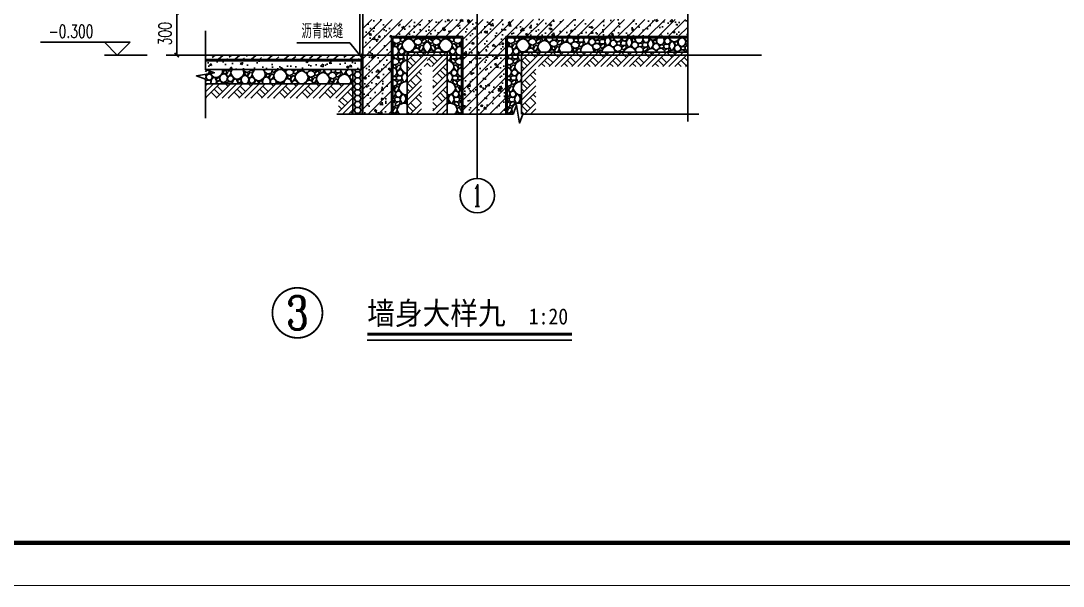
# Model space of a CAD drawing. Extents: x 1738711 to 2346805, y 1189731 to 2516152.
# Drawn here: x 1975823 to 1983111, y 1217881 to 1221834 of the extents above; entities that cross this region are included whole.
import ezdxf
from ezdxf.enums import TextEntityAlignment as Align

# ---------------------------------------------------------------- set-up
doc = ezdxf.new("R2010")
doc.units = 0
doc.header["$LTSCALE"] = 1000
doc.header["$MEASUREMENT"] = 0
doc.linetypes.add('S & C -P1$0$DASHED', pattern=[0.75, 0.5, -0.25])
for name, color, linetype in [('AXIS', 3, 'Continuous'), ('AXIS_TEXT', 7, 'Continuous'), ('DIM_ELEV', 3, 'Continuous'), ('DIM_LEAD', 3, 'Continuous'), ('DIM_SYMB', 3, 'Continuous'), ('DOTE', 1, 'Continuous'), ('PUB_DIM', 3, 'Continuous'), ('PUB_HATCH', 8, 'Continuous'), ('PUB_TEXT', 7, 'Continuous'), ('TK', 4, 'Continuous'), ('WALL', 40, 'Continuous'), ('切线', 35, 'Continuous'), ('看线', 8, 'Continuous')]:
    doc.layers.add(name, color=color, linetype=linetype)
for name, color, linetype, lineweight in [('可见细线', 142, 'Continuous', 9), ('填充', 252, 'Continuous', 5), ('完成面', 105, 'Continuous', 18)]:
    doc.layers.add(name, color=color, linetype=linetype, lineweight=lineweight)
doc.styles.add('_TCH_AXIS', font='COMPLEX', dxfattribs={"bigfont": 'GBCBIG'})
doc.styles.add('_TCH_DIM', font='SIMPLEX', dxfattribs={"bigfont": 'GBCBIG'})
doc.styles.add('_TCH_DIM_T3', font='SIMPLEX', dxfattribs={"width": 0.705882, "bigfont": 'GBCBIG'})
doc.styles.add('_TCH_LABEL', font='COMPLEX', dxfattribs={"bigfont": 'GBCBIG'})
doc.styles.add('COMPLEX', font='COMPLEX')
doc.styles.add('宋体', font='SIMSUN.TTF', dxfattribs={"width": 0.75})
doc.styles.add('黑体', font='simhei_0.ttf', dxfattribs={"width": 0.9})
doc.dimstyles.new('_TCH_ARCH&&30', dxfattribs={"dimtxt": 89.25, "dimasz": 30, "dimexe": 75, "dimexo": 90, "dimgap": 37.875, "dimtad": 1, "dimdec": 0, "dimzin": 0, "dimdsep": 46, "dimtxsty": '_TCH_DIM_T3', "dimblk": 'ARCHTICK', "dimcen": 0.09, "dimclrt": 7, "dimazin": 2, "dimtfac": 1, "dimtdec": 0, "dimtix": 1, "dimtmove": 2, "dimatfit": 3, "dimfxl": 20, "dimtolj": 1, "dimtzin": 0, "dimarcsym": 0})

# ---------------------------------------------------------------- blocks, each defined once
blk = doc.blocks.new('hjashrtahreahe')
at = {"layer": 'TK', "color": 7, "const_width": 25}
blk.add_lwpolyline([(0, 59400), (84100, 59400), (84100, 0), (0, 0)], close=True, dxfattribs=at)
at = {"layer": 'TK', "color": 3, "const_width": 100}
blk.add_lwpolyline([(2500, 1000), (2500, 58400), (83100, 58400), (83100, 1000)], close=True, dxfattribs=at)
at = {"layer": 'TK', "style": '宋体', "width": 0.75}
for tag, height, p in [('项目负责人', 350, (6003, 57089)), ('专业负责人', 350, (6003, 56224)), ('设计人', 350, (6003, 55419)), ('版号1', 250, (77304, 22193)), ('时间1', 250, (82405, 22193)), ('版号2', 250, (77304, 21593)), ('时间2', 250, (82405, 21593)), ('版号3', 250, (77304, 20993)), ('时间3', 250, (82405, 20993)), ('建筑会签', 0.0001, (78978, 2403)), ('电气会签', 0.0001, (82128, 2403)), ('结构会签', 0.0001, (78978, 1803)), ('暖通会签', 0.0001, (82128, 1803)), ('给排水会签', 0.0001, (78978, 1250)), ('智能化会签', 0.0001, (82128, 1250))]:
    blk.add_attdef(tag, text='', height=height, dxfattribs=at).set_placement(p, align=Align.CENTER)
for tag, p in [('合作设计单位', (80816, 48986)), ('版号说明1', (79854, 22318)), ('版号说明2', (79854, 21718)), ('版号说明3', (79854, 21118)), ('浙江绿储科技有限公司', (80545, 16036)), ('百兆瓦级集中式熔盐储能关键', (80545, 14953)), ('设备研发及制造基地项目', (80545, 14603)), ('1#研发楼', (80545, 13636)), ('图名', (80545, 12436)), ('工程编号', (78978, 11461)), ('子项编号', (82128, 11461)), ('建筑', (78978, 10711)), ('图号', (82128, 10711)), ('施工图', (78978, 9961)), ('2023.03', (82128, 9961)), ('审定', (79353, 8461)), ('审核', (79353, 7711)), ('工程负责', (79353, 6961)), ('专业负责', (79353, 6211)), ('设计', (79353, 5461)), ('制图', (79353, 4711)), ('校对', (79353, 3961))]:
    blk.add_attdef(tag, text='', height=250, dxfattribs=at).set_placement(p, align=Align.MIDDLE_CENTER)
blk = doc.blocks.new('_ArchTick')
at = {"color": 0, "linetype": 'ByBlock', "const_width": 0.4}
blk.add_lwpolyline([(-0.5, -0.5), (0.5, 0.5)], dxfattribs=at)
blk = doc.blocks.new('*D1389')
at = {"layer": 'Defpoints', "color": 0, "transparency": 16777216}
for p in [(1976913.5, 1221894.4), (1977671.4, 1221894.4), (1977671.4, 1221594.4)]:
    blk.add_point(p, dxfattribs=at)
at = {"layer": 'PUB_DIM', "color": 0, "lineweight": -2, "transparency": 16777216}
for p, q in [((1977581.4, 1221894.4), (1976838.5, 1221894.4)), ((1976913.5, 1221594.4), (1976913.5, 1221894.4)), ((1977581.4, 1221594.4), (1976838.5, 1221594.4))]:
    blk.add_line(p, q, dxfattribs=at)
at = {"layer": 'PUB_DIM', "color": 0, "lineweight": -2, "transparency": 16777216, "xscale": 30, "yscale": 30, "zscale": 30}
for p, rotation in [((1976913.5, 1221894.4), 90), ((1976913.5, 1221594.4), 270)]:
    blk.add_blockref('_ArchTick', p, dxfattribs=dict(at, rotation=rotation))
at = {"layer": 'PUB_DIM', "color": 7, "transparency": 16777216, "insert": (1976831, 1221744.4), "char_height": 89.25, "attachment_point": 5, "rotation": 90, "style": '_TCH_DIM_T3'}
blk.add_mtext('\\A1;300', dxfattribs=at)
blk = doc.blocks.new('_AXISO')
blk.add_circle((0, 0), 0.5)
at = {"layer": 'AXIS_TEXT', "style": 'COMPLEX', "width": 1.041667}
blk.add_attdef('A', text='', height=0.56, dxfattribs=at).set_placement((-0.25, -0.28), (0.25, -0.28), align=Align.FIT)

msp = doc.modelspace()

# ---------------------------------------------------------------- hatches: boundary and pattern name
at = {"layer": 'PUB_HATCH'}
h = msp.add_hatch(dxfattribs=at)
h.set_pattern_fill('钢筋混凝土', color=256, scale=20, style=0)
h.set_pattern_definition([(45, (-303635.304, -150941.136), (-35.3553391, 35.3553391), []), (50, (-303635.3, -150941.14), (143.4520365, -12.550427), [15, -165]), (355, (-303635.3, -150941.14), (-27.750267, 150.438427), [12, -132]), (100.4514, (-303623.35, -150942.18), (115.701876, 137.8879084), [12.748038, -140.2284224]), (46.1842, (-303635.3, -150901.14), (213.44821, -33.103803), [22.5, -247.5]), (96.6356, (-303617.52, -150903.9), (186.932541, 194.823574), [19.122058, -210.3426]), (351.1842, (-303635.3, -150901.14), (186.932389, 194.82372), [18, -198]), (21, (-303615.3, -150911.14), (119.3814104, -80.523778), [15, -165]), (326, (-303615.3, -150911.14), (48.663066, 145.030009), [12, -132]), (71.4514, (-303605.36, -150917.85), (168.044526, 64.506099), [12.748038, -140.2284224]), (37.5, (-303635.304, -150941.136), (2.4319711, 66.5787708), [0, -130.4, 0, -134, 0, -132.5]), (7.5, (-303635.304, -150941.14), (52.6139075, 78.8823424), [0, -76.4, 0, -127.4, 0, -50.5]), (327.5, (-303679.904, -150941.136), (106.7644872, -4.5109743), [0, -50, 0, -156, 0, -207]), (317.5, (-303699.9, -150941.14), (116.637234, 20.0209965), [0, -65, 0, -103.6, 0, -147])])
h.paths.add_polyline_path([(1980485.8, 1221844.4), (1978214.3, 1221844.4), (1978214.3, 1221182), (1978414.3, 1221182), (1978414.3, 1221724.4), (1978914.3, 1221724.4), (1978914.3, 1221182), (1979214.3, 1221182), (1979214.3, 1221724.4), (1980485.8, 1221724.4)])
h = msp.add_hatch(dxfattribs=at)
h.set_pattern_fill('卵石砌体,_O', color=256, scale=20, angle=355.73708)
h.set_pattern_definition([(355.73708, (-205929.97, -150948.94), (11.150005, 149.585017), [7.5, -22.5, 7.5, -112.5]), (355.73708, (-205891.46, -150936.77), (11.150005, 149.585017), [7.5, -142.5]), (355.73708, (-205965.13, -150916.24), (11.150005, 149.585017), [15, -135]), (355.73708, (-206001.97, -150905.97), (11.150005, 149.585017), [22.5, -127.5]), (355.73708, (-205926.62, -150904.07), (11.150005, 149.585017), [15, -15, 22.5, -97.5]), (355.73708, (-205932.43, -150881.07), (11.150005, 149.585017), [22.5, -127.5]), (355.73708, (-205969.27, -150870.8), (11.150005, 149.585017), [22.5, -52.5, 22.5, -52.5]), (355.73708, (-205997.51, -150846.14), (11.150005, 149.585017), [22.5, -7.5, 7.5, -112.5]), (355.73708, (-205899.17, -150838.43), (11.150005, 149.585017), [7.5, -142.5]), (355.73708, (-205927.97, -150821.24), (11.150005, 149.585017), [15, -135]), (85.73708, (-206024.64, -150806.51), (-149.585017, 11.150005), [15, -135]), (85.73708, (-206017.49, -150912.33), (-149.585017, 11.150005), [7.5, -15, 22.5, -105]), (85.73708, (-205978.98, -150900.16), (-149.585017, 11.150005), [30, -7.5, 7.5, -105]), (85.73708, (-205953.75, -150864.44), (-149.585017, 11.150005), [22.5, -127.5]), (85.73708, (-205951.29, -150932.31), (-149.585017, 11.150005), [15, -135]), (85.73708, (-205934.89, -150813.2), (-149.585017, 11.150005), [15, -135]), (85.73708, (-205934.1, -150903.51), (-149.585017, 11.150005), [15, -75, 7.5, -52.5]), (85.73708, (-205906.09, -150830.39), (-149.585017, 11.150005), [7.5, -7.5, 7.5, -127.5]), (85.73708, (-205903.63, -150898.26), (-149.585017, 11.150005), [15, -22.5, 15, -97.5]), (85.73708, (-205898.94, -150936.21), (-149.585017, 11.150005), [15, -135]), (40.7370797, (-206026.08, -150926.74), (11.1500054, 149.585017), [21.21315, -42.426404, 31.8198, -116.672678]), (40.7370797, (-206033.56, -150926.18), (11.1500054, 149.585017), [21.213203, -190.91883]), (40.7370797, (-205950.18, -150917.35), (11.1500054, 149.585017), [21.213203, -190.91883]), (40.7370797, (-205959.56, -150841.44), (11.1500054, 149.585017), [21.213203, -190.91883]), (40.7370797, (-205897.82, -150921.25), (11.1500054, 149.585017), [21.213203, -190.91883]), (40.7370797, (-206023.85, -150896.82), (11.1500054, 149.585017), [10.606602, -201.52542]), (40.7370797, (-206005.55, -150853.06), (11.1500054, 149.585017), [10.606602, -201.52542]), (40.7370797, (-205994.49, -150906.53), (11.1500054, 149.585017), [10.606602, -201.52542]), (40.7370797, (-205975.63, -150855.29), (11.1500054, 149.585017), [10.606602, -201.52542]), (40.7370797, (-205932.99, -150888.55), (11.1500054, 149.585017), [10.606602, -201.52542]), (40.7370797, (-205926.85, -150806.28), (11.1500054, 149.585017), [10.606602, -201.52542]), (40.7370797, (-205913.01, -150822.35), (11.1500054, 149.585017), [10.606602, -201.52542]), (40.7370797, (-205911.66, -150905.18), (11.1500054, 149.585017), [10.606602, -201.52542]), (40.7370797, (-205906.97, -150943.13), (11.1500054, 149.585017), [10.606602, -201.52542]), (40.7370797, (-205902.51, -150883.3), (11.1500054, 149.585017), [10.606602, -201.52542]), (40.7370797, (-205896.94, -150808.51), (11.1500054, 149.585017), [10.606602, -201.52542]), (40.7370797, (-205891.69, -150838.98), (11.1500054, 149.585017), [10.606602, -201.52542]), (130.7370797, (-205920.49, -150821.79), (-149.585017, 11.1500054), [10.606602, -201.52542]), (130.7370797, (-205904.42, -150807.95), (-149.585017, 11.1500054), [10.606602, -201.52542]), (130.7370797, (-205899.17, -150838.43), (-149.585017, 11.1500054), [10.606602, -201.52542]), (130.7370797, (-205874.5, -150810.18), (-149.585017, 11.1500054), [10.606602, -201.52542]), (130.7370797, (-205953.2, -150856.96), (-149.585017, 11.1500054), [10.606602, -201.52542]), (130.7370797, (-205969.27, -150870.8), (-149.585017, 11.1500054), [10.606602, -201.52542]), (130.7370797, (-206016.93, -150904.86), (-149.585017, 11.1500054), [10.606602, -201.52542]), (130.7370797, (-206001.97, -150905.97), (-149.585017, 11.1500054), [10.606602, -201.52542]), (130.7370797, (-205983.11, -150854.73), (-149.585017, 11.1500054), [10.606602, -201.52542]), (130.7370797, (-206014.7, -150874.94), (-149.585017, 11.1500054), [10.606602, -201.52542]), (130.7370797, (-205926.62, -150904.07), (-149.585017, 11.1500054), [10.606602, -201.52542]), (130.7370797, (-205903.07, -150890.78), (-149.585017, 11.1500054), [10.606602, -201.52542]), (130.7370797, (-205897.82, -150921.25), (-149.585017, 11.1500054), [10.606602, -201.52542]), (130.7370797, (-205896.71, -150906.3), (-149.585017, 11.1500054), [10.606602, -201.52542]), (130.7370797, (-205891.46, -150936.77), (-149.585017, 11.1500054), [10.606602, -201.52542]), (130.7370797, (-206004.43, -150838.1), (-149.585017, 11.1500054), [21.213203, -190.91883]), (130.7370797, (-205932.99, -150888.55), (-149.585017, 11.1500054), [21.213203, -190.91883]), (130.7370797, (-205944.37, -150940.35), (-149.585017, 11.1500054), [53.033008, -159.099024]), (22.302131, (-206029.1, -150866.344), (149.5850167, -11.1500042), [16.77, -318.64018]), (22.302131, (-206010.01, -150912.89), (149.5850167, -11.1500042), [16.77, -318.64018]), (22.302131, (-205975.075, -150847.81), (149.5850167, -11.1500042), [16.77, -318.64018]), (22.302131, (-205922.49, -150949.5), (149.5850167, -11.1500042), [16.77, -318.64018]), (22.302131, (-205942.14, -150910.43), (149.5850167, -11.1500042), [16.77, -318.64018]), (22.302131, (-205924.95, -150881.63), (149.5850167, -11.1500042), [16.77, -318.64018]), (22.302131, (-205943.486, -150827.6), (149.5850167, -11.1500042), [16.77, -318.64018]), (22.302131, (-205891.69, -150838.98), (149.5850167, -11.1500042), [16.77, -318.64018]), (59.1720285, (-206014.144, -150867.46), (11.1500056, 149.5850171), [16.77, -318.64018]), (59.1720285, (-206013.587, -150859.98), (11.1500056, 149.5850171), [16.77, -318.64018]), (59.1720285, (-205952.08, -150842), (11.1500056, 149.5850171), [33.54, -301.87018]), (59.1720285, (-205900.28, -150853.384), (11.1500056, 149.5850171), [16.77, -318.64018]), (59.1720285, (-205909.435, -150875.264), (11.1500056, 149.5850171), [16.77, -318.64018]), (59.1720285, (-205986.46, -150899.606), (11.1500056, 149.5850171), [16.77, -318.64018]), (59.1720285, (-205905.53, -150822.91), (11.1500056, 149.5850171), [16.77, -318.64018]), (59.1720285, (-205883.65, -150832.06), (11.1500056, 149.5850171), [16.77, -318.64018]), (112.302131, (-206018.28, -150822.026), (11.1500042, 149.5850167), [16.77, -318.64018]), (112.302131, (-205944.927, -150947.826), (11.1500042, 149.5850167), [16.77, -318.64018]), (112.302131, (-206004.99, -150845.58), (11.1500042, 149.5850167), [16.77, -318.64018]), (112.302131, (-205893.92, -150868.9), (11.1500042, 149.5850167), [16.77, -318.64018]), (112.302131, (-205946.83, -150872.476), (11.1500042, 149.5850167), [16.77, -318.64018]), (112.302131, (-205899.725, -150845.904), (11.1500042, 149.5850167), [16.77, -318.64018]), (112.302131, (-205976.75, -150870.246), (11.1500042, 149.5850167), [16.77, -318.64018]), (112.302131, (-206008.895, -150897.933), (11.1500042, 149.5850167), [16.77, -318.64018]), (149.1720285, (-206011.357, -150830.06), (-149.5850171, 11.1500056), [16.77, -318.64018]), (149.1720285, (-205965.134, -150916.24), (-149.5850171, 11.1500056), [16.77, -318.64018]), (149.1720285, (-205990.034, -150846.694), (-149.5850171, 11.1500056), [16.77, -318.64018]), (149.1720285, (-205904.74, -150913.22), (-149.5850171, 11.1500056), [16.77, -318.64018]), (149.1720285, (-205929.97, -150948.94), (-149.5850171, 11.1500056), [16.77, -318.64018]), (149.1720285, (-205906.09, -150830.39), (-149.5850171, 11.1500056), [16.77, -318.64018]), (149.1720285, (-205932.43, -150881.07), (-149.5850171, 11.1500056), [16.77, -318.64018]), (149.1720285, (-206011.357, -150830.06), (-149.5850171, 11.1500056), [16.77, -318.64018]), (149.1720285, (-205879.52, -150877.494), (-149.5850171, 11.1500056), [16.77, -318.64018]), (239.1720285, (-206026.08, -150926.735), (-11.1500056, -149.5850171), [16.77, -318.64018])])
h.paths.add_polyline_path([(1978664.3, 1221614.4), (1978664.3, 1221714.4), (1978424.3, 1221714.4), (1978424.3, 1221182), (1978524.3, 1221182), (1978524.3, 1221614.4)])
h = msp.add_hatch(dxfattribs=at)
h.set_pattern_fill('卵石砌体,_O', color=256, scale=20, angle=355.73708)
h.set_pattern_definition([(184.26292, (4163258.5, -150948.94), (-11.150005, 149.585017), [7.5, -22.5, 7.5, -112.5]), (184.26292, (4163219.99, -150936.77), (-11.150005, 149.585017), [7.5, -142.5]), (184.26292, (4163293.66, -150916.24), (-11.150005, 149.585017), [15, -135]), (184.26292, (4163330.5, -150905.97), (-11.150005, 149.585017), [22.5, -127.5]), (184.26292, (4163255.15, -150904.07), (-11.150005, 149.585017), [15, -15, 22.5, -97.5]), (184.26292, (4163260.96, -150881.07), (-11.150005, 149.585017), [22.5, -127.5]), (184.26292, (4163297.8, -150870.8), (-11.150005, 149.585017), [22.5, -52.5, 22.5, -52.5]), (184.26292, (4163326.04, -150846.14), (-11.150005, 149.585017), [22.5, -7.5, 7.5, -112.5]), (184.26292, (4163227.7, -150838.43), (-11.150005, 149.585017), [7.5, -142.5]), (184.26292, (4163256.5, -150821.24), (-11.150005, 149.585017), [15, -135]), (94.26292, (4163353.17, -150806.51), (149.585017, 11.150005), [15, -135]), (94.26292, (4163346.02, -150912.33), (149.585017, 11.150005), [7.5, -15, 22.5, -105]), (94.26292, (4163307.51, -150900.16), (149.585017, 11.150005), [30, -7.5, 7.5, -105]), (94.26292, (4163282.28, -150864.44), (149.585017, 11.150005), [22.5, -127.5]), (94.26292, (4163279.82, -150932.31), (149.585017, 11.150005), [15, -135]), (94.26292, (4163263.42, -150813.2), (149.585017, 11.150005), [15, -135]), (94.26292, (4163262.63, -150903.51), (149.585017, 11.150005), [15, -75, 7.5, -52.5]), (94.26292, (4163234.62, -150830.39), (149.585017, 11.150005), [7.5, -7.5, 7.5, -127.5]), (94.26292, (4163232.16, -150898.26), (149.585017, 11.150005), [15, -22.5, 15, -97.5]), (94.26292, (4163227.47, -150936.21), (149.585017, 11.150005), [15, -135]), (139.2629203, (4163354.61, -150926.74), (-11.1500054, 149.585017), [21.21315, -42.426404, 31.8198, -116.672678]), (139.2629203, (4163362.09, -150926.18), (-11.1500054, 149.585017), [21.213203, -190.91883]), (139.2629203, (4163278.71, -150917.35), (-11.1500054, 149.585017), [21.213203, -190.91883]), (139.2629203, (4163288.09, -150841.44), (-11.1500054, 149.585017), [21.213203, -190.91883]), (139.2629203, (4163226.35, -150921.25), (-11.1500054, 149.585017), [21.213203, -190.91883]), (139.2629203, (4163352.38, -150896.82), (-11.1500054, 149.585017), [10.606602, -201.52542]), (139.2629203, (4163334.08, -150853.06), (-11.1500054, 149.585017), [10.606602, -201.52542]), (139.2629203, (4163323.02, -150906.53), (-11.1500054, 149.585017), [10.606602, -201.52542]), (139.2629203, (4163304.16, -150855.29), (-11.1500054, 149.585017), [10.606602, -201.52542]), (139.2629203, (4163261.52, -150888.55), (-11.1500054, 149.585017), [10.606602, -201.52542]), (139.2629203, (4163255.38, -150806.28), (-11.1500054, 149.585017), [10.606602, -201.52542]), (139.2629203, (4163241.54, -150822.35), (-11.1500054, 149.585017), [10.606602, -201.52542]), (139.2629203, (4163240.19, -150905.18), (-11.1500054, 149.585017), [10.606602, -201.52542]), (139.2629203, (4163235.5, -150943.13), (-11.1500054, 149.585017), [10.606602, -201.52542]), (139.2629203, (4163231.04, -150883.3), (-11.1500054, 149.585017), [10.606602, -201.52542]), (139.2629203, (4163225.47, -150808.51), (-11.1500054, 149.585017), [10.606602, -201.52542]), (139.2629203, (4163220.22, -150838.98), (-11.1500054, 149.585017), [10.606602, -201.52542]), (49.2629203, (4163249.02, -150821.79), (149.585017, 11.1500054), [10.606602, -201.52542]), (49.2629203, (4163232.95, -150807.95), (149.585017, 11.1500054), [10.606602, -201.52542]), (49.2629203, (4163227.7, -150838.43), (149.585017, 11.1500054), [10.606602, -201.52542]), (49.2629203, (4163203.03, -150810.18), (149.585017, 11.1500054), [10.606602, -201.52542]), (49.2629203, (4163281.72, -150856.96), (149.585017, 11.1500054), [10.606602, -201.52542]), (49.2629203, (4163297.8, -150870.8), (149.585017, 11.1500054), [10.606602, -201.52542]), (49.2629203, (4163345.46, -150904.86), (149.585017, 11.1500054), [10.606602, -201.52542]), (49.2629203, (4163330.5, -150905.97), (149.585017, 11.1500054), [10.606602, -201.52542]), (49.2629203, (4163311.64, -150854.73), (149.585017, 11.1500054), [10.606602, -201.52542]), (49.2629203, (4163343.23, -150874.94), (149.585017, 11.1500054), [10.606602, -201.52542]), (49.2629203, (4163255.15, -150904.07), (149.585017, 11.1500054), [10.606602, -201.52542]), (49.2629203, (4163231.6, -150890.78), (149.585017, 11.1500054), [10.606602, -201.52542]), (49.2629203, (4163226.35, -150921.25), (149.585017, 11.1500054), [10.606602, -201.52542]), (49.2629203, (4163225.24, -150906.3), (149.585017, 11.1500054), [10.606602, -201.52542]), (49.2629203, (4163219.99, -150936.77), (149.585017, 11.1500054), [10.606602, -201.52542]), (49.2629203, (4163332.96, -150838.1), (149.585017, 11.1500054), [21.213203, -190.91883]), (49.2629203, (4163261.52, -150888.55), (149.585017, 11.1500054), [21.213203, -190.91883]), (49.2629203, (4163272.9, -150940.35), (149.585017, 11.1500054), [53.033008, -159.099024]), (157.697869, (4163357.63, -150866.344), (-149.5850167, -11.1500042), [16.77, -318.64018]), (157.697869, (4163338.54, -150912.89), (-149.5850167, -11.1500042), [16.77, -318.64018]), (157.697869, (4163303.605, -150847.81), (-149.5850167, -11.1500042), [16.77, -318.64018]), (157.697869, (4163251.02, -150949.5), (-149.5850167, -11.1500042), [16.77, -318.64018]), (157.697869, (4163270.67, -150910.43), (-149.5850167, -11.1500042), [16.77, -318.64018]), (157.697869, (4163253.48, -150881.63), (-149.5850167, -11.1500042), [16.77, -318.64018]), (157.697869, (4163272.016, -150827.6), (-149.5850167, -11.1500042), [16.77, -318.64018]), (157.697869, (4163220.22, -150838.98), (-149.5850167, -11.1500042), [16.77, -318.64018]), (120.8279715, (4163342.674, -150867.46), (-11.1500056, 149.5850171), [16.77, -318.64018]), (120.8279715, (4163342.116, -150859.98), (-11.1500056, 149.5850171), [16.77, -318.64018]), (120.8279715, (4163280.61, -150842), (-11.1500056, 149.5850171), [33.54, -301.87018]), (120.8279715, (4163228.81, -150853.384), (-11.1500056, 149.5850171), [16.77, -318.64018]), (120.8279715, (4163237.964, -150875.264), (-11.1500056, 149.5850171), [16.77, -318.64018]), (120.8279715, (4163314.99, -150899.606), (-11.1500056, 149.5850171), [16.77, -318.64018]), (120.8279715, (4163234.06, -150822.91), (-11.1500056, 149.5850171), [16.77, -318.64018]), (120.8279715, (4163212.18, -150832.06), (-11.1500056, 149.5850171), [16.77, -318.64018]), (67.697869, (4163346.81, -150822.026), (-11.1500042, 149.5850167), [16.77, -318.64018]), (67.697869, (4163273.456, -150947.826), (-11.1500042, 149.5850167), [16.77, -318.64018]), (67.697869, (4163333.52, -150845.58), (-11.1500042, 149.5850167), [16.77, -318.64018]), (67.697869, (4163222.45, -150868.9), (-11.1500042, 149.5850167), [16.77, -318.64018]), (67.697869, (4163275.36, -150872.476), (-11.1500042, 149.5850167), [16.77, -318.64018]), (67.697869, (4163228.255, -150845.904), (-11.1500042, 149.5850167), [16.77, -318.64018]), (67.697869, (4163305.28, -150870.246), (-11.1500042, 149.5850167), [16.77, -318.64018]), (67.697869, (4163337.425, -150897.933), (-11.1500042, 149.5850167), [16.77, -318.64018]), (30.8279715, (4163339.886, -150830.06), (149.5850171, 11.1500056), [16.77, -318.64018]), (30.8279715, (4163293.664, -150916.24), (149.5850171, 11.1500056), [16.77, -318.64018]), (30.8279715, (4163318.564, -150846.694), (149.5850171, 11.1500056), [16.77, -318.64018]), (30.8279715, (4163233.27, -150913.22), (149.5850171, 11.1500056), [16.77, -318.64018]), (30.8279715, (4163258.5, -150948.94), (149.5850171, 11.1500056), [16.77, -318.64018]), (30.8279715, (4163234.62, -150830.39), (149.5850171, 11.1500056), [16.77, -318.64018]), (30.8279715, (4163260.96, -150881.07), (149.5850171, 11.1500056), [16.77, -318.64018]), (30.8279715, (4163339.886, -150830.06), (149.5850171, 11.1500056), [16.77, -318.64018]), (30.8279715, (4163208.05, -150877.494), (149.5850171, 11.1500056), [16.77, -318.64018]), (300.8279715, (4163354.61, -150926.735), (11.1500056, -149.5850171), [16.77, -318.64018])])
h.paths.add_polyline_path([(1978664.3, 1221614.4), (1978664.3, 1221714.4), (1978904.3, 1221714.4), (1978904.3, 1221182), (1978804.3, 1221182), (1978804.3, 1221614.4)])
h = msp.add_hatch(dxfattribs=at)
h.set_pattern_fill('卵石砌体,_O', color=256, scale=20, angle=355.73708)
h.set_pattern_definition([(355.73708, (-205129.97, -150948.94), (11.150005, 149.585017), [7.5, -22.5, 7.5, -112.5]), (355.73708, (-205091.46, -150936.77), (11.150005, 149.585017), [7.5, -142.5]), (355.73708, (-205165.13, -150916.24), (11.150005, 149.585017), [15, -135]), (355.73708, (-205201.97, -150905.97), (11.150005, 149.585017), [22.5, -127.5]), (355.73708, (-205126.62, -150904.07), (11.150005, 149.585017), [15, -15, 22.5, -97.5]), (355.73708, (-205132.43, -150881.07), (11.150005, 149.585017), [22.5, -127.5]), (355.73708, (-205169.27, -150870.8), (11.150005, 149.585017), [22.5, -52.5, 22.5, -52.5]), (355.73708, (-205197.51, -150846.14), (11.150005, 149.585017), [22.5, -7.5, 7.5, -112.5]), (355.73708, (-205099.17, -150838.43), (11.150005, 149.585017), [7.5, -142.5]), (355.73708, (-205127.97, -150821.24), (11.150005, 149.585017), [15, -135]), (85.73708, (-205224.64, -150806.51), (-149.585017, 11.150005), [15, -135]), (85.73708, (-205217.49, -150912.33), (-149.585017, 11.150005), [7.5, -15, 22.5, -105]), (85.73708, (-205178.98, -150900.16), (-149.585017, 11.150005), [30, -7.5, 7.5, -105]), (85.73708, (-205153.75, -150864.44), (-149.585017, 11.150005), [22.5, -127.5]), (85.73708, (-205151.29, -150932.31), (-149.585017, 11.150005), [15, -135]), (85.73708, (-205134.89, -150813.2), (-149.585017, 11.150005), [15, -135]), (85.73708, (-205134.1, -150903.51), (-149.585017, 11.150005), [15, -75, 7.5, -52.5]), (85.73708, (-205106.09, -150830.39), (-149.585017, 11.150005), [7.5, -7.5, 7.5, -127.5]), (85.73708, (-205103.63, -150898.26), (-149.585017, 11.150005), [15, -22.5, 15, -97.5]), (85.73708, (-205098.94, -150936.21), (-149.585017, 11.150005), [15, -135]), (40.7370797, (-205226.08, -150926.74), (11.1500054, 149.585017), [21.21315, -42.426404, 31.8198, -116.672678]), (40.7370797, (-205233.56, -150926.18), (11.1500054, 149.585017), [21.213203, -190.91883]), (40.7370797, (-205150.18, -150917.35), (11.1500054, 149.585017), [21.213203, -190.91883]), (40.7370797, (-205159.56, -150841.44), (11.1500054, 149.585017), [21.213203, -190.91883]), (40.7370797, (-205097.82, -150921.25), (11.1500054, 149.585017), [21.213203, -190.91883]), (40.7370797, (-205223.85, -150896.82), (11.1500054, 149.585017), [10.606602, -201.52542]), (40.7370797, (-205205.55, -150853.06), (11.1500054, 149.585017), [10.606602, -201.52542]), (40.7370797, (-205194.49, -150906.53), (11.1500054, 149.585017), [10.606602, -201.52542]), (40.7370797, (-205175.63, -150855.29), (11.1500054, 149.585017), [10.606602, -201.52542]), (40.7370797, (-205132.99, -150888.55), (11.1500054, 149.585017), [10.606602, -201.52542]), (40.7370797, (-205126.85, -150806.28), (11.1500054, 149.585017), [10.606602, -201.52542]), (40.7370797, (-205113.01, -150822.35), (11.1500054, 149.585017), [10.606602, -201.52542]), (40.7370797, (-205111.66, -150905.18), (11.1500054, 149.585017), [10.606602, -201.52542]), (40.7370797, (-205106.97, -150943.13), (11.1500054, 149.585017), [10.606602, -201.52542]), (40.7370797, (-205102.51, -150883.3), (11.1500054, 149.585017), [10.606602, -201.52542]), (40.7370797, (-205096.94, -150808.51), (11.1500054, 149.585017), [10.606602, -201.52542]), (40.7370797, (-205091.69, -150838.98), (11.1500054, 149.585017), [10.606602, -201.52542]), (130.7370797, (-205120.49, -150821.79), (-149.585017, 11.1500054), [10.606602, -201.52542]), (130.7370797, (-205104.42, -150807.95), (-149.585017, 11.1500054), [10.606602, -201.52542]), (130.7370797, (-205099.17, -150838.43), (-149.585017, 11.1500054), [10.606602, -201.52542]), (130.7370797, (-205074.5, -150810.18), (-149.585017, 11.1500054), [10.606602, -201.52542]), (130.7370797, (-205153.2, -150856.96), (-149.585017, 11.1500054), [10.606602, -201.52542]), (130.7370797, (-205169.27, -150870.8), (-149.585017, 11.1500054), [10.606602, -201.52542]), (130.7370797, (-205216.93, -150904.86), (-149.585017, 11.1500054), [10.606602, -201.52542]), (130.7370797, (-205201.97, -150905.97), (-149.585017, 11.1500054), [10.606602, -201.52542]), (130.7370797, (-205183.11, -150854.73), (-149.585017, 11.1500054), [10.606602, -201.52542]), (130.7370797, (-205214.7, -150874.94), (-149.585017, 11.1500054), [10.606602, -201.52542]), (130.7370797, (-205126.62, -150904.07), (-149.585017, 11.1500054), [10.606602, -201.52542]), (130.7370797, (-205103.07, -150890.78), (-149.585017, 11.1500054), [10.606602, -201.52542]), (130.7370797, (-205097.82, -150921.25), (-149.585017, 11.1500054), [10.606602, -201.52542]), (130.7370797, (-205096.71, -150906.3), (-149.585017, 11.1500054), [10.606602, -201.52542]), (130.7370797, (-205091.46, -150936.77), (-149.585017, 11.1500054), [10.606602, -201.52542]), (130.7370797, (-205204.43, -150838.1), (-149.585017, 11.1500054), [21.213203, -190.91883]), (130.7370797, (-205132.99, -150888.55), (-149.585017, 11.1500054), [21.213203, -190.91883]), (130.7370797, (-205144.37, -150940.35), (-149.585017, 11.1500054), [53.033008, -159.099024]), (22.302131, (-205229.1, -150866.344), (149.5850167, -11.1500042), [16.77, -318.64018]), (22.302131, (-205210.01, -150912.89), (149.5850167, -11.1500042), [16.77, -318.64018]), (22.302131, (-205175.075, -150847.81), (149.5850167, -11.1500042), [16.77, -318.64018]), (22.302131, (-205122.49, -150949.5), (149.5850167, -11.1500042), [16.77, -318.64018]), (22.302131, (-205142.14, -150910.43), (149.5850167, -11.1500042), [16.77, -318.64018]), (22.302131, (-205124.95, -150881.63), (149.5850167, -11.1500042), [16.77, -318.64018]), (22.302131, (-205143.486, -150827.6), (149.5850167, -11.1500042), [16.77, -318.64018]), (22.302131, (-205091.69, -150838.98), (149.5850167, -11.1500042), [16.77, -318.64018]), (59.1720285, (-205214.144, -150867.46), (11.1500056, 149.5850171), [16.77, -318.64018]), (59.1720285, (-205213.587, -150859.98), (11.1500056, 149.5850171), [16.77, -318.64018]), (59.1720285, (-205152.08, -150842), (11.1500056, 149.5850171), [33.54, -301.87018]), (59.1720285, (-205100.28, -150853.384), (11.1500056, 149.5850171), [16.77, -318.64018]), (59.1720285, (-205109.435, -150875.264), (11.1500056, 149.5850171), [16.77, -318.64018]), (59.1720285, (-205186.46, -150899.606), (11.1500056, 149.5850171), [16.77, -318.64018]), (59.1720285, (-205105.53, -150822.91), (11.1500056, 149.5850171), [16.77, -318.64018]), (59.1720285, (-205083.65, -150832.06), (11.1500056, 149.5850171), [16.77, -318.64018]), (112.302131, (-205218.28, -150822.026), (11.1500042, 149.5850167), [16.77, -318.64018]), (112.302131, (-205144.927, -150947.826), (11.1500042, 149.5850167), [16.77, -318.64018]), (112.302131, (-205204.99, -150845.58), (11.1500042, 149.5850167), [16.77, -318.64018]), (112.302131, (-205093.92, -150868.9), (11.1500042, 149.5850167), [16.77, -318.64018]), (112.302131, (-205146.83, -150872.476), (11.1500042, 149.5850167), [16.77, -318.64018]), (112.302131, (-205099.725, -150845.904), (11.1500042, 149.5850167), [16.77, -318.64018]), (112.302131, (-205176.75, -150870.246), (11.1500042, 149.5850167), [16.77, -318.64018]), (112.302131, (-205208.895, -150897.933), (11.1500042, 149.5850167), [16.77, -318.64018]), (149.1720285, (-205211.357, -150830.06), (-149.5850171, 11.1500056), [16.77, -318.64018]), (149.1720285, (-205165.134, -150916.24), (-149.5850171, 11.1500056), [16.77, -318.64018]), (149.1720285, (-205190.034, -150846.694), (-149.5850171, 11.1500056), [16.77, -318.64018]), (149.1720285, (-205104.74, -150913.22), (-149.5850171, 11.1500056), [16.77, -318.64018]), (149.1720285, (-205129.97, -150948.94), (-149.5850171, 11.1500056), [16.77, -318.64018]), (149.1720285, (-205106.09, -150830.39), (-149.5850171, 11.1500056), [16.77, -318.64018]), (149.1720285, (-205132.43, -150881.07), (-149.5850171, 11.1500056), [16.77, -318.64018]), (149.1720285, (-205211.357, -150830.06), (-149.5850171, 11.1500056), [16.77, -318.64018]), (149.1720285, (-205079.52, -150877.494), (-149.5850171, 11.1500056), [16.77, -318.64018]), (239.1720285, (-205226.08, -150926.735), (-11.1500056, -149.5850171), [16.77, -318.64018])])
h.paths.add_polyline_path([(1980485.8, 1221614.4), (1980485.8, 1221714.4), (1979224.3, 1221714.4), (1979224.3, 1221182), (1979324.3, 1221182), (1979324.3, 1221614.4)])
h = msp.add_hatch(dxfattribs=at)
h.set_pattern_fill('天然石材,_O', color=256, scale=15, angle=355.73708)
h.set_pattern_definition([(40.7370797, (-206032.676, -151194.284), (-48.9441874, 56.828435), []), (40.7370797, (-206008.67, -151223.075), (-48.9441874, 56.828435), [29.605275, -16.9173])])
h.paths.add_polyline_path([(1977114.3, 1221594.4), (1977114.3, 1221564.4), (1978201.9, 1221564.4), (1978201.9, 1221594.4)])
h = msp.add_hatch(dxfattribs=at)
h.set_pattern_fill('混凝土,_O', color=256, scale=20, angle=355.73708)
h.set_pattern_definition([(45.7370797, (-206034.68, -151221.14), (142.1222535, -23.178979), [15, -165]), (350.73708, (-206034.68, -151221.14), (-16.490899, 152.085002), [12, -132]), (96.18848, (-206022.83, -151223.07), (125.631454, 128.905924), [12.748038, -140.228422]), (41.92128, (-206031.7, -151181.25), (210.396977, -48.878544), [22.5, -247.5]), (92.37268, (-206014.17, -151185.32), (200.897275, 180.389259), [19.122058, -210.3426]), (346.92128, (-206031.7, -151181.25), (200.897134, 180.389416), [18, -198]), (16.7370797, (-206012.5, -151192.71), (113.065532, -89.1750274), [15, -165]), (321.73708, (-206012.5, -151192.7), (59.309007, 141.011486), [12, -132]), (67.18848, (-206003.08, -151200.14), (172.3745775, 51.836324), [12.748038, -140.228422]), (33.2370797, (-206034.68, -151221.136), (7.3742673, 66.2138005), [0, -130.4, 0, -134, 0, -132.5]), (3.2370797, (-206034.68, -151221.14), (58.3319387, 74.7531413), [0, -76.4, 0, -127.4, 0, -50.5]), (323.2370797, (-206079.154, -151217.82), (106.1338018, -12.4346586), [0, -50, 0, -156, 0, -207]), (313.2370797, (-206099.1, -151216.33), (117.802779, 11.2955687), [0, -65, 0, -103.6, 0, -147])])
h.paths.add_polyline_path([(1977114.3, 1221554.4), (1977114.3, 1221494.4), (1978201.9, 1221494.4), (1978201.9, 1221554.4)])
h = msp.add_hatch(dxfattribs=at)
h.set_pattern_fill('卵石砌体,_O', color=256, scale=20, angle=355.73708)
h.set_pattern_definition([(355.73708, (-205929.97, -151228.94), (11.150005, 149.585017), [7.5, -22.5, 7.5, -112.5]), (355.73708, (-205891.46, -151216.77), (11.150005, 149.585017), [7.5, -142.5]), (355.73708, (-205965.13, -151196.24), (11.150005, 149.585017), [15, -135]), (355.73708, (-206001.97, -151185.97), (11.150005, 149.585017), [22.5, -127.5]), (355.73708, (-205926.62, -151184.07), (11.150005, 149.585017), [15, -15, 22.5, -97.5]), (355.73708, (-205932.43, -151161.07), (11.150005, 149.585017), [22.5, -127.5]), (355.73708, (-205969.27, -151150.8), (11.150005, 149.585017), [22.5, -52.5, 22.5, -52.5]), (355.73708, (-205997.51, -151126.14), (11.150005, 149.585017), [22.5, -7.5, 7.5, -112.5]), (355.73708, (-205899.17, -151118.43), (11.150005, 149.585017), [7.5, -142.5]), (355.73708, (-205927.97, -151101.24), (11.150005, 149.585017), [15, -135]), (85.73708, (-206024.64, -151086.51), (-149.585017, 11.150005), [15, -135]), (85.73708, (-206017.49, -151192.33), (-149.585017, 11.150005), [7.5, -15, 22.5, -105]), (85.73708, (-205978.98, -151180.16), (-149.585017, 11.150005), [30, -7.5, 7.5, -105]), (85.73708, (-205953.75, -151144.44), (-149.585017, 11.150005), [22.5, -127.5]), (85.73708, (-205951.29, -151212.31), (-149.585017, 11.150005), [15, -135]), (85.73708, (-205934.89, -151093.2), (-149.585017, 11.150005), [15, -135]), (85.73708, (-205934.1, -151183.51), (-149.585017, 11.150005), [15, -75, 7.5, -52.5]), (85.73708, (-205906.09, -151110.39), (-149.585017, 11.150005), [7.5, -7.5, 7.5, -127.5]), (85.73708, (-205903.63, -151178.26), (-149.585017, 11.150005), [15, -22.5, 15, -97.5]), (85.73708, (-205898.94, -151216.21), (-149.585017, 11.150005), [15, -135]), (40.7370797, (-206026.08, -151206.74), (11.1500054, 149.585017), [21.21315, -42.426404, 31.8198, -116.672678]), (40.7370797, (-206033.56, -151206.18), (11.1500054, 149.585017), [21.213203, -190.91883]), (40.7370797, (-205950.18, -151197.35), (11.1500054, 149.585017), [21.213203, -190.91883]), (40.7370797, (-205959.56, -151121.44), (11.1500054, 149.585017), [21.213203, -190.91883]), (40.7370797, (-205897.82, -151201.25), (11.1500054, 149.585017), [21.213203, -190.91883]), (40.7370797, (-206023.85, -151176.82), (11.1500054, 149.585017), [10.606602, -201.52542]), (40.7370797, (-206005.55, -151133.06), (11.1500054, 149.585017), [10.606602, -201.52542]), (40.7370797, (-205994.49, -151186.53), (11.1500054, 149.585017), [10.606602, -201.52542]), (40.7370797, (-205975.63, -151135.29), (11.1500054, 149.585017), [10.606602, -201.52542]), (40.7370797, (-205932.99, -151168.55), (11.1500054, 149.585017), [10.606602, -201.52542]), (40.7370797, (-205926.85, -151086.28), (11.1500054, 149.585017), [10.606602, -201.52542]), (40.7370797, (-205913.01, -151102.35), (11.1500054, 149.585017), [10.606602, -201.52542]), (40.7370797, (-205911.66, -151185.18), (11.1500054, 149.585017), [10.606602, -201.52542]), (40.7370797, (-205906.97, -151223.13), (11.1500054, 149.585017), [10.606602, -201.52542]), (40.7370797, (-205902.51, -151163.3), (11.1500054, 149.585017), [10.606602, -201.52542]), (40.7370797, (-205896.94, -151088.51), (11.1500054, 149.585017), [10.606602, -201.52542]), (40.7370797, (-205891.69, -151118.98), (11.1500054, 149.585017), [10.606602, -201.52542]), (130.7370797, (-205920.49, -151101.79), (-149.585017, 11.1500054), [10.606602, -201.52542]), (130.7370797, (-205904.42, -151087.95), (-149.585017, 11.1500054), [10.606602, -201.52542]), (130.7370797, (-205899.17, -151118.43), (-149.585017, 11.1500054), [10.606602, -201.52542]), (130.7370797, (-205874.5, -151090.18), (-149.585017, 11.1500054), [10.606602, -201.52542]), (130.7370797, (-205953.2, -151136.96), (-149.585017, 11.1500054), [10.606602, -201.52542]), (130.7370797, (-205969.27, -151150.8), (-149.585017, 11.1500054), [10.606602, -201.52542]), (130.7370797, (-206016.93, -151184.86), (-149.585017, 11.1500054), [10.606602, -201.52542]), (130.7370797, (-206001.97, -151185.97), (-149.585017, 11.1500054), [10.606602, -201.52542]), (130.7370797, (-205983.11, -151134.73), (-149.585017, 11.1500054), [10.606602, -201.52542]), (130.7370797, (-206014.7, -151154.94), (-149.585017, 11.1500054), [10.606602, -201.52542]), (130.7370797, (-205926.62, -151184.07), (-149.585017, 11.1500054), [10.606602, -201.52542]), (130.7370797, (-205903.07, -151170.78), (-149.585017, 11.1500054), [10.606602, -201.52542]), (130.7370797, (-205897.82, -151201.25), (-149.585017, 11.1500054), [10.606602, -201.52542]), (130.7370797, (-205896.71, -151186.3), (-149.585017, 11.1500054), [10.606602, -201.52542]), (130.7370797, (-205891.46, -151216.77), (-149.585017, 11.1500054), [10.606602, -201.52542]), (130.7370797, (-206004.43, -151118.1), (-149.585017, 11.1500054), [21.213203, -190.91883]), (130.7370797, (-205932.99, -151168.55), (-149.585017, 11.1500054), [21.213203, -190.91883]), (130.7370797, (-205944.37, -151220.35), (-149.585017, 11.1500054), [53.033008, -159.099024]), (22.302131, (-206029.1, -151146.344), (149.5850167, -11.1500042), [16.77, -318.64018]), (22.302131, (-206010.01, -151192.89), (149.5850167, -11.1500042), [16.77, -318.64018]), (22.302131, (-205975.075, -151127.81), (149.5850167, -11.1500042), [16.77, -318.64018]), (22.302131, (-205922.49, -151229.5), (149.5850167, -11.1500042), [16.77, -318.64018]), (22.302131, (-205942.14, -151190.43), (149.5850167, -11.1500042), [16.77, -318.64018]), (22.302131, (-205924.95, -151161.63), (149.5850167, -11.1500042), [16.77, -318.64018]), (22.302131, (-205943.486, -151107.6), (149.5850167, -11.1500042), [16.77, -318.64018]), (22.302131, (-205891.69, -151118.98), (149.5850167, -11.1500042), [16.77, -318.64018]), (59.1720285, (-206014.144, -151147.46), (11.1500056, 149.5850171), [16.77, -318.64018]), (59.1720285, (-206013.587, -151139.98), (11.1500056, 149.5850171), [16.77, -318.64018]), (59.1720285, (-205952.08, -151122), (11.1500056, 149.5850171), [33.54, -301.87018]), (59.1720285, (-205900.28, -151133.384), (11.1500056, 149.5850171), [16.77, -318.64018]), (59.1720285, (-205909.435, -151155.264), (11.1500056, 149.5850171), [16.77, -318.64018]), (59.1720285, (-205986.46, -151179.606), (11.1500056, 149.5850171), [16.77, -318.64018]), (59.1720285, (-205905.53, -151102.91), (11.1500056, 149.5850171), [16.77, -318.64018]), (59.1720285, (-205883.65, -151112.06), (11.1500056, 149.5850171), [16.77, -318.64018]), (112.302131, (-206018.28, -151102.026), (11.1500042, 149.5850167), [16.77, -318.64018]), (112.302131, (-205944.927, -151227.826), (11.1500042, 149.5850167), [16.77, -318.64018]), (112.302131, (-206004.99, -151125.58), (11.1500042, 149.5850167), [16.77, -318.64018]), (112.302131, (-205893.92, -151148.9), (11.1500042, 149.5850167), [16.77, -318.64018]), (112.302131, (-205946.83, -151152.476), (11.1500042, 149.5850167), [16.77, -318.64018]), (112.302131, (-205899.725, -151125.904), (11.1500042, 149.5850167), [16.77, -318.64018]), (112.302131, (-205976.75, -151150.246), (11.1500042, 149.5850167), [16.77, -318.64018]), (112.302131, (-206008.895, -151177.933), (11.1500042, 149.5850167), [16.77, -318.64018]), (149.1720285, (-206011.357, -151110.06), (-149.5850171, 11.1500056), [16.77, -318.64018]), (149.1720285, (-205965.134, -151196.24), (-149.5850171, 11.1500056), [16.77, -318.64018]), (149.1720285, (-205990.034, -151126.694), (-149.5850171, 11.1500056), [16.77, -318.64018]), (149.1720285, (-205904.74, -151193.22), (-149.5850171, 11.1500056), [16.77, -318.64018]), (149.1720285, (-205929.97, -151228.94), (-149.5850171, 11.1500056), [16.77, -318.64018]), (149.1720285, (-205906.09, -151110.39), (-149.5850171, 11.1500056), [16.77, -318.64018]), (149.1720285, (-205932.43, -151161.07), (-149.5850171, 11.1500056), [16.77, -318.64018]), (149.1720285, (-206011.357, -151110.06), (-149.5850171, 11.1500056), [16.77, -318.64018]), (149.1720285, (-205879.52, -151157.494), (-149.5850171, 11.1500056), [16.77, -318.64018]), (239.1720285, (-206026.08, -151206.735), (-11.1500056, -149.5850171), [16.77, -318.64018])])
h.paths.add_polyline_path([(1977114.3, 1221494.4), (1977114.3, 1221394.4), (1978144.3, 1221394.4), (1978144.3, 1221494.4)])
h = msp.add_hatch(dxfattribs=at)
h.set_pattern_fill('HONEY', color=256, scale=15, style=0)
h.set_pattern_definition([(0, (-206034.678, -151221.136), (35.71875, 20.622225), [23.8125, -47.625]), (120, (-206034.678, -151221.136), (-35.71874573, 20.62223239), [23.8125, -47.625]), (60, (-206034.678, -151221.136), (4.27e-06, 41.24445739), [-47.625, 23.8125])])
h.paths.add_polyline_path([(1978144.3, 1221182), (1978214.3, 1221182), (1978214.3, 1221494.4), (1978144.3, 1221494.4)])
at = {"layer": '填充'}
msp.add_hatch(color=256, dxfattribs=at).paths.add_polyline_path([(1978214.3, 1221614.4), (1978201.9, 1221594.4), (1978201.9, 1221494.4), (1978214.3, 1221494.4)])
at = {"layer": '看线'}
h = msp.add_hatch(dxfattribs=at)
h.set_pattern_fill('夯实土壤', color=256, scale=20, style=0)
h.set_pattern_definition([(45, (-206011.08, -150941.14), (-79.478802, 79.478802), []), (45, (-205969.08, -150941.14), (-79.478802, 79.478802), []), (45, (-205927.08, -150941.14), (-79.478802, 79.478802), []), (135, (-206011.08, -150941.14), (-79.478802, -79.478802), [53, -59.4]), (135, (-205990.08, -150920.14), (-79.478802, -79.478802), [53, -59.4]), (135, (-205969.08, -150899.14), (-79.478802, -79.478802), [53, -59.4])])
h.paths.add_polyline_path([(1978664.3, 1221514.4), (1978664.3, 1221614.4), (1978524.3, 1221614.4), (1978524.3, 1221182), (1978624.3, 1221182), (1978624.3, 1221514.4)])
h = msp.add_hatch(dxfattribs=at)
h.set_pattern_fill('夯实土壤', color=256, scale=20, style=0)
h.set_pattern_definition([(45, (-1363.19, 0), (-79.478802, 79.478802), []), (45, (-1321.19, 0), (-79.478802, 79.478802), []), (45, (-1279.19, 0), (-79.478802, 79.478802), []), (135, (-1363.19, 0), (-79.478802, -79.478802), [53, -59.4]), (135, (-1342.19, 21), (-79.478802, -79.478802), [53, -59.4]), (135, (-1321.19, 42), (-79.478802, -79.478802), [53, -59.4])])
h.paths.add_polyline_path([(1978664.3, 1221514.4), (1978664.3, 1221614.4), (1978804.3, 1221614.4), (1978804.3, 1221182), (1978704.3, 1221182), (1978704.3, 1221514.4)])
h = msp.add_hatch(dxfattribs=at)
h.set_pattern_fill('夯实土壤', color=256, scale=20, style=0)
h.set_pattern_definition([(45, (-205211.08, -150941.14), (-79.478802, 79.478802), []), (45, (-205169.08, -150941.14), (-79.478802, 79.478802), []), (45, (-205127.08, -150941.14), (-79.478802, 79.478802), []), (135, (-205211.08, -150941.14), (-79.478802, -79.478802), [53, -59.4]), (135, (-205190.08, -150920.14), (-79.478802, -79.478802), [53, -59.4]), (135, (-205169.08, -150899.14), (-79.478802, -79.478802), [53, -59.4])])
h.paths.add_polyline_path([(1980485.8, 1221514.4), (1980485.8, 1221614.4), (1979324.3, 1221614.4), (1979324.3, 1221182), (1979424.3, 1221182), (1979424.3, 1221514.4)])
h = msp.add_hatch(dxfattribs=at)
h.set_pattern_fill('夯实土壤', color=256, scale=20, style=0)
h.set_pattern_definition([(45, (-206011.08, -151221.14), (-79.478802, 79.478802), []), (45, (-205969.08, -151221.14), (-79.478802, 79.478802), []), (45, (-205927.08, -151221.14), (-79.478802, 79.478802), []), (135, (-206011.08, -151221.14), (-79.478802, -79.478802), [53, -59.4]), (135, (-205990.08, -151200.14), (-79.478802, -79.478802), [53, -59.4]), (135, (-205969.08, -151179.14), (-79.478802, -79.478802), [53, -59.4])])
h.paths.add_polyline_path([(1978044.3, 1221182), (1978144.3, 1221182), (1978144.3, 1221394.4), (1977114.3, 1221394.4), (1977114.3, 1221294.4), (1978044.3, 1221294.4)])

# ---------------------------------------------------------------- linework, layer by layer
at = {"layer": 'AXIS'}
msp.add_line((1979014.3, 1221032.3), (1979014.3, 1220732.3), dxfattribs=at)
at = {"layer": 'AXIS', "const_width": 12.5}
msp.add_lwpolyline([(1977932.1, 1219792.4, 1), (1977582.1, 1219792.4, 1)], format="xyb", close=True, dxfattribs=at)
at = {"layer": 'DIM_ELEV'}
for p, q in [((1976587.3, 1221684.4), (1975960.9, 1221684.4)), ((1976497.3, 1221594.4), (1976407.3, 1221684.4)), ((1976497.3, 1221594.4), (1976587.3, 1221684.4)), ((1976707.3, 1221594.4), (1976407.3, 1221594.4))]:
    msp.add_line(p, q, dxfattribs=at)
at = {"layer": 'DIM_LEAD'}
for p, q in [((1978124, 1221680.2), (1977754.1, 1221680.2)), ((1978203.3, 1221583.4), (1978124, 1221680.2))]:
    msp.add_line(p, q, dxfattribs=at)
at = {"layer": 'DIM_SYMB'}
for points in [[(1980485.8, 1221131.3), (1980485.8, 1227333.1), (1980422.8, 1227356), (1980548.8, 1227378.3), (1980485.8, 1227400.6), (1980485.8, 1233602.4)], [(1977114.3, 1221154.4), (1977114.3, 1221425.8), (1977051.3, 1221448.7), (1977177.3, 1221471), (1977114.3, 1221493.3), (1977114.3, 1221764.7)], [(1978033.8, 1221182), (1979265, 1221182), (1979287.9, 1221245), (1979310.1, 1221119), (1979332.5, 1221182), (1980563.6, 1221182)], [(1978245.1, 1219602.4), (1979676, 1219602.4)]]:
    msp.add_lwpolyline(points, dxfattribs=at)
at = {"layer": 'DIM_SYMB', "const_width": 21}
msp.add_lwpolyline([(1978245.1, 1219644.4), (1979676, 1219644.4)], dxfattribs=at)
at = {"layer": 'DOTE'}
for p, q in [((1979014.3, 1220760.2), (1979014.3, 1233471.2)), ((1976975.2, 1221594.4), (1981001.4, 1221594.4))]:
    msp.add_line(p, q, dxfattribs=at)
at = {"layer": 'WALL'}
for p, q in [((1978214.3, 1221182), (1978214.3, 1232694.4)), ((1978414.3, 1221182), (1978414.3, 1221724.4)), ((1978414.3, 1221724.4), (1978914.3, 1221724.4)), ((1978914.3, 1221724.4), (1978914.3, 1221182)), ((1979214.3, 1221724.4), (1980485.8, 1221724.4)), ((1979214.3, 1221724.4), (1979214.3, 1221182)), ((1978201.9, 1221564.4), (1978201.9, 1221494.4))]:
    msp.add_line(p, q, dxfattribs=at)
for points in [[(1978201.9, 1221554.4), (1977114.3, 1221554.4)], [(1978201.9, 1221494.4), (1977114.3, 1221494.4)]]:
    msp.add_lwpolyline(points, dxfattribs=at)
at = {"layer": '切线'}
msp.add_line((1978144.3, 1221494.4), (1978144.3, 1221182), dxfattribs=at)
for points in [[(1978194.3, 1221594.4), (1978194.3, 1232714.4), (1979214.3, 1232714.4), (1979214.3, 1232594.4), (1979114.3, 1232594.4)], [(1978424.3, 1221182), (1978424.3, 1221714.4), (1978664.3, 1221714.4)], [(1978904.3, 1221182), (1978904.3, 1221714.4), (1978664.3, 1221714.4)], [(1979224.3, 1221182), (1979224.3, 1221714.4), (1980485.8, 1221714.4)], [(1978524.3, 1221182), (1978524.3, 1221614.4), (1978664.3, 1221614.4)], [(1978804.3, 1221182), (1978804.3, 1221614.4), (1978664.3, 1221614.4)], [(1979324.3, 1221182), (1979324.3, 1221614.4), (1980485.8, 1221614.4)], [(1978144.3, 1221394.4), (1977114.3, 1221394.4)]]:
    msp.add_lwpolyline(points, dxfattribs=at)
at = {"layer": '可见细线', "color": 6, "linetype": 'S & C -P1$0$DASHED', "ltscale": 0.2, "const_width": 3}
for points in [[(1978414.3, 1221182), (1978414.3, 1221724.4), (1978664.3, 1221724.4)], [(1978914.3, 1221182), (1978914.3, 1221724.4), (1978664.3, 1221724.4)], [(1979214.3, 1221182), (1979214.3, 1221724.4), (1980485.8, 1221724.4)], [(1978204.3, 1221182), (1978204.3, 1221494.4)]]:
    msp.add_lwpolyline(points, dxfattribs=at)
at = {"layer": '完成面'}
for points in [[(1978214.3, 1221594.4), (1977114.3, 1221594.4)], [(1978214.3, 1221564.4), (1977114.3, 1221564.4)]]:
    msp.add_lwpolyline(points, dxfattribs=at)
msp.add_lwpolyline([(1978214.3, 1221614.4), (1978201.9, 1221594.4), (1978201.9, 1221494.4), (1978214.3, 1221494.4)], close=True, dxfattribs=at)

# ---------------------------------------------------------------- block references
at = {"xscale": 0.3, "yscale": 0.3, "zscale": 0.3}
msp.add_blockref('hjashrtahreahe', (1960435.7, 1217885), dxfattribs=at)
at = {"layer": 'AXIS'}
ref = msp.add_blockref('_AXISO', (1979014.3, 1220612.3), dxfattribs=dict(at, xscale=240, yscale=240, zscale=240))
ref.add_attrib('A', '1', dxfattribs={"layer": 'AXIS_TEXT', "ltscale": 0.5, "height": 154.4, "style": '_TCH_AXIS'}).set_placement((1978981.2, 1220535.1), (1979047.4, 1220535.1), align=Align.FIT)

# ---------------------------------------------------------------- texts
at = {"layer": 'PUB_TEXT', "color": 7}
for s, height, style, width, p in [('-0.300', 89.25, '_TCH_DIM', 0.705882, (1976017.9, 1221715.9)), ('墙身大样九', 157.72, '黑体', 0.9, (1978245.1, 1219711.2)), ('1:20', 112.66, '黑体', 0.9, (1979374.3, 1219711.2))]:
    msp.add_text(s, height=height, dxfattribs=dict(at, style=style, width=width)).set_placement(p)
at = {"layer": 'PUB_TEXT', "color": 7, "style": '_TCH_DIM'}
msp.add_text('沥青嵌缝', height=101.28, dxfattribs=at).set_placement((1977785.6, 1221711.7))
at = {"layer": 'PUB_TEXT', "color": 7, "style": '_TCH_LABEL'}
msp.add_text('3', height=233, dxfattribs=at).set_placement((1977679.5, 1219675.9), (1977834.8, 1219675.9), align=Align.FIT)

# ---------------------------------------------------------------- dimensions: what is measured, and where the dimension line sits
at = {"layer": 'PUB_DIM'}
dim = msp.add_aligned_dim(p1=(1977671.4, 1221594.4), p2=(1977671.4, 1221894.4), distance=757.9, dimstyle='_TCH_ARCH&&30', dxfattribs=at)
dim.commit()
dim.dimension.update_dxf_attribs({"geometry": '*D1389', "text_midpoint": (1976831, 1221744.4)})

doc.saveas('drawing.dxf')
